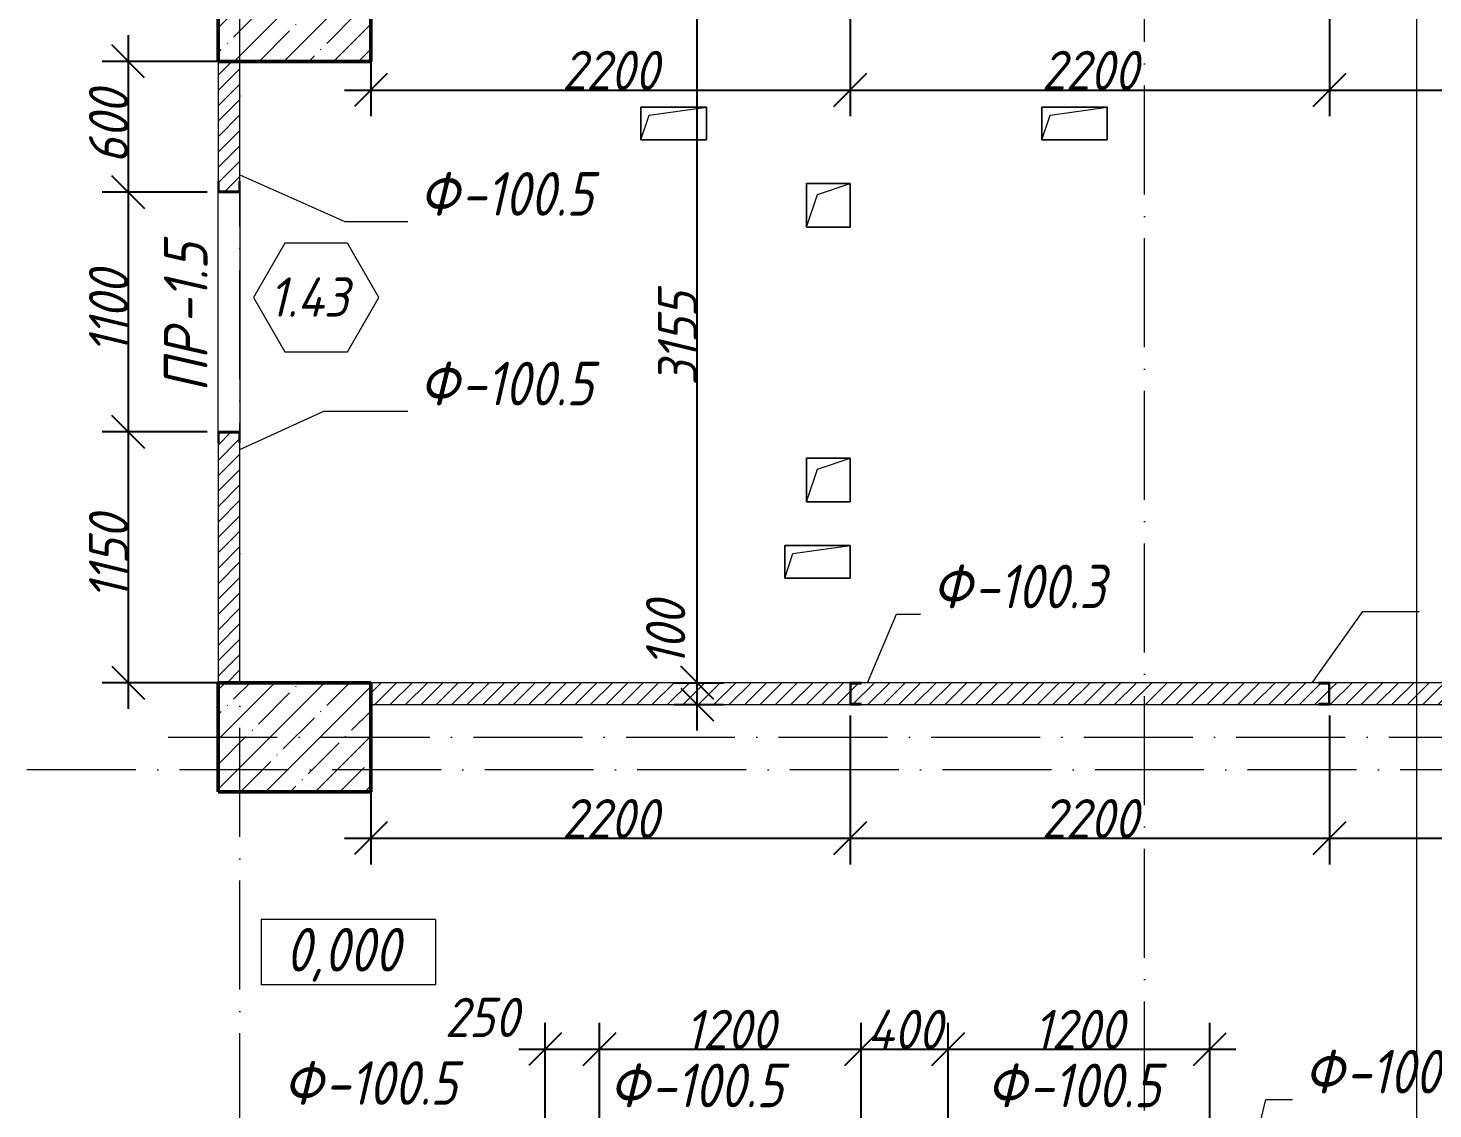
# Model space of a CAD drawing. Header units: millimetres. Extents: x -401725 to 250493, y 305116 to 802890.
# Drawn here: x -82623 to -76177, y 613143 to 618100 of the extents above; entities that cross this region are included whole.
import ezdxf

# ---------------------------------------------------------------- set-up
doc = ezdxf.new("R2010")
doc.units = ezdxf.units.MM
doc.linetypes.add('50_200_ШТРИХ_1Т_ш5_п1_п1_', pattern=[700, 500, -100, 0, -100])
for name, color, linetype, lineweight in [('A-____-____-DIMS', 7, 'Continuous', 9), ('A-DOOR-____-IDEN', 7, 'Continuous', 9), ('A-FLOR-____-OTLN', 7, 'Continuous', 9), ('A-GENM-____-IDEN', 7, 'Continuous', 9), ('A-GENM-____-MCUT', 7, 'Continuous', 25), ('A-GENM-____-OTLN', 7, 'Continuous', 9), ('A-GENM-____-OTLN-1', 7, 'Continuous', 25), ('A-WALL-FNSH-MCUT-1', 7, 'Continuous', 9), ('G-____-____-DIMS', 7, 'Continuous', 9), ('S-COLS-____-MCUT', 7, 'Continuous', 50), ('S-COLS-____-OTLN', 7, 'Continuous', 9), ('S-GRID-____-OTLN-1', 7, '50_200_ШТРИХ_1Т_ш5_п1_п1_', 9)]:
    doc.layers.add(name, color=color, linetype=linetype, lineweight=lineweight)
for name, color, linetype, lineweight, true_color in [('A-WALL-____-PATT-4', 9, 'Continuous', 9, 0x808080), ('G-____-____-SYMB-1', 9, 'Continuous', 9, 0x808080), ('I-WALL-____-OTLN-2', 7, 'Continuous', 9, 0x000000)]:
    doc.layers.add(name, color=color, linetype=linetype, lineweight=lineweight, true_color=true_color)
doc.styles.add('ISOCPEUR_I_10', font='isocpeui.ttf', dxfattribs={"width": 0.9, "height": 180})
doc.styles.add('ISOCPEUR_I_14', font='isocpeui.ttf', dxfattribs={"width": 0.9, "height": 180})
doc.styles.add('ISOCPEUR_I_2', font='isocpeui.ttf', dxfattribs={"width": 0.85, "height": 2.3})
doc.dimstyles.new('ISO-1_8_0_9К_СРЕДНИЙ_Кладочные_5', dxfattribs={"dimscale": 304.8, "dimtxt": 179.276612, "dimasz": 0.492126, "dimexe": 0.393701, "dimexo": 0, "dimgap": 0, "dimtad": 1, "dimdec": 3, "dimrnd": 0.001, "dimdsep": 46, "dimtxsty": 'ISOCPEUR_I_10', "dimblk1": 'OBLIQUE', "dimblk2": 'OBLIQUE', "dimsah": 1, "dimcen": 0.09, "dimdle": 0.393701, "dimazin": 0, "dimtfac": 1, "dimtdec": 4, "dimtix": 1, "dimtmove": 2, "dimatfit": 3, "dimfxl": 1, "dimtvp": 1, "dimtolj": 1, "dimtzin": 0, "dimarcsym": 2})
doc.dimstyles.new('ISO-1_8_0_9К_СРЕДНИЙ_Кладочные_6', dxfattribs={"dimscale": 304.8, "dimtxt": 179.276612, "dimasz": 0.492126, "dimexe": 0.393701, "dimexo": 0, "dimgap": 0, "dimtad": 1, "dimdec": 3, "dimrnd": 0.001, "dimdsep": 46, "dimtxsty": 'ISOCPEUR_I_14', "dimblk1": 'OBLIQUE', "dimblk2": 'OBLIQUE', "dimsah": 1, "dimcen": 0.09, "dimdle": 0.393701, "dimazin": 0, "dimtfac": 1, "dimtdec": 4, "dimtix": 1, "dimtmove": 0, "dimatfit": 3, "dimfxl": 1, "dimtvp": 1, "dimtolj": 1, "dimtzin": 0, "dimarcsym": 2})
pattern_1 = [(45, (-175000.736, 544716.51), (-35.35534, 35.35534), [])]

# ---------------------------------------------------------------- blocks, each defined once
blk = doc.blocks.new('BSC_Колонна _Прямоугольная - 500х700-V128-АР1_Кладочный план 1 этажа в осях 1-64_Ю-ЯЯ')
at = {"layer": 'S-COLS-____-OTLN'}
h = blk.add_hatch(dxfattribs=at)
h.set_pattern_fill('FP_132', color=256, style=0, pattern_type=2)
h.set_pattern_definition([(315, (-70131.04, 93600), (114.04925, 114.04925), []), (315, (-70131.04, 93485.95), (114.04925, 114.04925), [201.613, -40.323, 3.353, -36.97])])
h.paths.add_polyline_path([(-250, -61.1), (-250, -350), (250, -350), (250, 350), (-250, 350)], flags=0)
at = {"layer": 'S-COLS-____-MCUT'}
for p, q in [((250, 350), (-250, 350)), ((-250, 350), (-250, -350)), ((250, -350), (250, 350)), ((-250, -350), (250, -350))]:
    blk.add_line(p, q, dxfattribs=at)
blk = doc.blocks.new('BSC_Колонна _Прямоугольная - 500х700-V129-АР1_Кладочный план 1 этажа в осях 1-64_Ю-ЯЯ')
at = {"layer": 'S-COLS-____-OTLN'}
h = blk.add_hatch(dxfattribs=at)
h.set_pattern_fill('FP_133', color=256, style=0, pattern_type=2)
h.set_pattern_definition([(315, (-73481.04, 93600), (114.04925, 114.04925), []), (315, (-73481.04, 93485.95), (114.04925, 114.04925), [201.613, -40.323, 3.353, -36.97])])
h.paths.add_polyline_path([(-250, -61.1), (-250, -350), (250, -350), (250, 350), (-250, 350)], flags=0)
at = {"layer": 'S-COLS-____-MCUT'}
for p, q in [((250, 350), (-250, 350)), ((-250, 350), (-250, -350)), ((250, -350), (250, 350)), ((-250, -350), (250, -350))]:
    blk.add_line(p, q, dxfattribs=at)
blk = doc.blocks.new('154_Фахверк_СКБ_Швеллер - Тип_100_4010-27789772-АР1_Кладочный план 1 этажа в осях 1-64_Ю-ЯЯ')
at = {"layer": 'A-GENM-____-MCUT'}
for p, q in [((175, 50), (125, 50)), ((125, 50), (125, -50)), ((128, 47), (175, 47)), ((128, -47), (128, 47)), ((175, 47), (175, 50)), ((125, -50), (175, -50)), ((175, -47), (128, -47)), ((175, -50), (175, -47))]:
    blk.add_line(p, q, dxfattribs=at)
blk = doc.blocks.new('154_Фахверк_СКБ_Швеллер - Тип_100_3600-27825154-АР1_Кладочный план 1 этажа в осях 1-64_Ю-ЯЯ')
at = {"layer": 'A-GENM-____-MCUT'}
for p, q in [((175, 50), (125, 50)), ((125, 50), (125, -50)), ((128, 47), (175, 47)), ((128, -47), (128, 47)), ((175, 47), (175, 50)), ((125, -50), (175, -50)), ((175, -47), (128, -47)), ((175, -50), (175, -47))]:
    blk.add_line(p, q, dxfattribs=at)
blk = doc.blocks.new('AR_Отверстие прямоугольное _в плите_ - AR_Отверстие прямоугольное _в плите_-30459597-АР1_Кладочный план 1 этажа в осях 1-64_Ю-ЯЯ')
at = {"layer": 'A-GENM-____-OTLN'}
for p, q in [((100, 100), (-100, 100)), ((-100, 100), (-100, -100)), ((-50, 50), (100, 100)), ((100, -100), (100, 100)), ((-100, -100), (-50, 50)), ((-100, -100), (100, -100))]:
    blk.add_line(p, q, dxfattribs=at)
blk = doc.blocks.new('AR_Отверстие прямоугольное _в плите_ - AR_Отверстие прямоугольное _в плите_-30459637-АР1_Кладочный план 1 этажа в осях 1-64_Ю-ЯЯ')
at = {"layer": 'A-GENM-____-OTLN'}
for p, q in [((150, 75), (-150, 75)), ((-150, 75), (-150, -75)), ((-112.5, 37.5), (150, 75)), ((150, -75), (150, 75)), ((-150, -75), (-112.5, 37.5)), ((-150, -75), (150, -75))]:
    blk.add_line(p, q, dxfattribs=at)
blk = doc.blocks.new('Марка проема - марка проема-27336095-АР1_Кладочный план 1 этажа в осях 1-64_Ю-ЯЯ')
at = {"layer": 'A-DOOR-____-IDEN'}
for p, q in [((-1.439, 0.159), (-2.877, -2.333)), ((1.439, 0.159), (-1.439, 0.159)), ((2.877, -2.333), (1.439, 0.159)), ((-2.877, -2.333), (-1.439, -4.825)), ((1.439, -4.825), (2.877, -2.333)), ((-1.439, -4.825), (1.439, -4.825))]:
    blk.add_line(p, q, dxfattribs=at)
blk = doc.blocks.new('_Oblique')
at = {"color": 0, "linetype": 'ByBlock', "lineweight": -2}
blk.add_line((-0.5, -0.5), (0.5, 0.5), dxfattribs=at)
blk = doc.blocks.new('*D12959')
at = {"layer": 'A-____-____-DIMS', "color": 0, "lineweight": -2, "transparency": 16777216}
for p, q in [((-79552.2, 614877.6), (-79552.2, 615217.6)), ((-79658.2, 615097.6), (-79432.2, 615097.6)), ((-79658.2, 614997.6), (-79432.2, 614997.6))]:
    blk.add_line(p, q, dxfattribs=at)
at = {"layer": 'Defpoints', "color": 0, "transparency": 16777216}
for p in [(-79658.2, 615097.6), (-79552.2, 615097.6), (-79658.2, 614997.6)]:
    blk.add_point(p, dxfattribs=at)
at = {"layer": 'A-____-____-DIMS', "color": 0, "lineweight": -2, "transparency": 16777216, "xscale": 150, "yscale": 150, "zscale": 150}
for p, rotation in [((-79552.2, 615097.6), 90), ((-79552.2, 614997.6), 270)]:
    blk.add_blockref('_Oblique', p, dxfattribs=dict(at, rotation=rotation))
at = {"layer": 'A-____-____-DIMS', "color": 0, "transparency": 16777216, "insert": (-79787.3, 615169.5), "char_height": 180, "width": 368.207, "attachment_point": 1, "rotation": 90, "line_spacing_factor": 1.149209, "style": 'ISOCPEUR_I_10'}
blk.add_mtext('\\A1;100', dxfattribs=at)
blk = doc.blocks.new('*D12960')
at = {"layer": 'A-____-____-DIMS', "color": 0, "lineweight": -2, "transparency": 16777216}
for p, q in [((-79552.2, 614977.6), (-79552.2, 618372.6)), ((-79658.2, 618252.6), (-79432.2, 618252.6)), ((-79658.2, 615097.6), (-79432.2, 615097.6))]:
    blk.add_line(p, q, dxfattribs=at)
at = {"layer": 'Defpoints', "color": 0, "transparency": 16777216}
for p in [(-79658.2, 618252.6), (-79552.2, 618252.6), (-79658.2, 615097.6)]:
    blk.add_point(p, dxfattribs=at)
at = {"layer": 'A-____-____-DIMS', "color": 0, "lineweight": -2, "transparency": 16777216, "xscale": 150, "yscale": 150, "zscale": 150}
for p, rotation in [((-79552.2, 618252.6), 90), ((-79552.2, 615097.6), 270)]:
    blk.add_blockref('_Oblique', p, dxfattribs=dict(at, rotation=rotation))
at = {"layer": 'A-____-____-DIMS', "color": 0, "transparency": 16777216, "insert": (-79642.2, 616675.1), "char_height": 180, "width": 504.733, "attachment_point": 5, "rotation": 90, "style": 'ISOCPEUR_I_14'}
blk.add_mtext('\\A1;3155', dxfattribs=at)
blk = doc.blocks.new('*D12989')
at = {"layer": 'A-____-____-DIMS', "color": 0, "lineweight": -2, "transparency": 16777216}
for p, q in [((-78850.7, 614947.6), (-78850.7, 614263.7)), ((-81050.7, 614597.6), (-81050.7, 614263.7)), ((-81170.7, 614383.7), (-78730.7, 614383.7))]:
    blk.add_line(p, q, dxfattribs=at)
at = {"layer": 'Defpoints', "color": 0, "transparency": 16777216}
for p in [(-78850.7, 614947.6), (-81050.7, 614597.6), (-78850.7, 614383.7)]:
    blk.add_point(p, dxfattribs=at)
at = {"layer": 'A-____-____-DIMS', "color": 0, "lineweight": -2, "transparency": 16777216, "xscale": 150, "yscale": 150, "zscale": 150, "rotation": 180}
blk.add_blockref('_Oblique', (-81050.7, 614383.7), dxfattribs=at)
at = {"layer": 'A-____-____-DIMS', "color": 0, "lineweight": -2, "transparency": 16777216, "xscale": 150, "yscale": 150, "zscale": 150}
blk.add_blockref('_Oblique', (-78850.7, 614383.7), dxfattribs=at)
at = {"layer": 'A-____-____-DIMS', "color": 0, "transparency": 16777216, "insert": (-79950.7, 614473.7), "char_height": 180, "width": 546.104, "attachment_point": 5, "style": 'ISOCPEUR_I_14'}
blk.add_mtext('\\A1;2200', dxfattribs=at)
blk = doc.blocks.new('*D12990')
at = {"layer": 'A-____-____-DIMS', "color": 0, "lineweight": -2, "transparency": 16777216}
for p, q in [((-78850.7, 614947.6), (-78850.7, 614263.7)), ((-76650.7, 614947.6), (-76650.7, 614263.7)), ((-78970.7, 614383.7), (-76530.7, 614383.7))]:
    blk.add_line(p, q, dxfattribs=at)
at = {"layer": 'Defpoints', "color": 0, "transparency": 16777216}
for p in [(-78850.7, 614947.6), (-76650.7, 614947.6), (-76650.7, 614383.7)]:
    blk.add_point(p, dxfattribs=at)
at = {"layer": 'A-____-____-DIMS', "color": 0, "lineweight": -2, "transparency": 16777216, "xscale": 150, "yscale": 150, "zscale": 150, "rotation": 180}
blk.add_blockref('_Oblique', (-78850.7, 614383.7), dxfattribs=at)
at = {"layer": 'A-____-____-DIMS', "color": 0, "lineweight": -2, "transparency": 16777216, "xscale": 150, "yscale": 150, "zscale": 150}
blk.add_blockref('_Oblique', (-76650.7, 614383.7), dxfattribs=at)
at = {"layer": 'A-____-____-DIMS', "color": 0, "transparency": 16777216, "insert": (-77750.7, 614473.7), "char_height": 180, "width": 546.104, "attachment_point": 5, "style": 'ISOCPEUR_I_14'}
blk.add_mtext('\\A1;2200', dxfattribs=at)
blk = doc.blocks.new('*D12991')
at = {"layer": 'A-____-____-DIMS', "color": 0, "lineweight": -2, "transparency": 16777216}
for p, q in [((-76650.7, 614947.6), (-76650.7, 614263.7)), ((-74450.7, 614597.6), (-74450.7, 614263.7)), ((-76770.7, 614383.7), (-74330.7, 614383.7))]:
    blk.add_line(p, q, dxfattribs=at)
at = {"layer": 'Defpoints', "color": 0, "transparency": 16777216}
for p in [(-76650.7, 614947.6), (-74450.7, 614597.6), (-74450.7, 614383.7)]:
    blk.add_point(p, dxfattribs=at)
at = {"layer": 'A-____-____-DIMS', "color": 0, "lineweight": -2, "transparency": 16777216, "xscale": 150, "yscale": 150, "zscale": 150, "rotation": 180}
blk.add_blockref('_Oblique', (-76650.7, 614383.7), dxfattribs=at)
at = {"layer": 'A-____-____-DIMS', "color": 0, "lineweight": -2, "transparency": 16777216, "xscale": 150, "yscale": 150, "zscale": 150}
blk.add_blockref('_Oblique', (-74450.7, 614383.7), dxfattribs=at)
at = {"layer": 'A-____-____-DIMS', "color": 0, "transparency": 16777216, "insert": (-75550.7, 614473.7), "char_height": 180, "width": 546.104, "attachment_point": 5, "style": 'ISOCPEUR_I_14'}
blk.add_mtext('\\A1;2200', dxfattribs=at)
blk = doc.blocks.new('*D12992')
at = {"layer": 'A-____-____-DIMS', "color": 0, "lineweight": -2, "transparency": 16777216}
for p, q in [((-82163.2, 618067.6), (-82163.2, 617227.6)), ((-81750.7, 617947.6), (-82283.2, 617947.6)), ((-81800.7, 617347.6), (-82283.2, 617347.6))]:
    blk.add_line(p, q, dxfattribs=at)
at = {"layer": 'Defpoints', "color": 0, "transparency": 16777216}
for p in [(-81750.7, 617947.6), (-82163.2, 617347.6), (-81800.7, 617347.6)]:
    blk.add_point(p, dxfattribs=at)
at = {"layer": 'A-____-____-DIMS', "color": 0, "lineweight": -2, "transparency": 16777216, "xscale": 150, "yscale": 150, "zscale": 150}
for p, rotation in [((-82163.2, 617947.6), 90), ((-82163.2, 617347.6), 270)]:
    blk.add_blockref('_Oblique', p, dxfattribs=dict(at, rotation=rotation))
at = {"layer": 'A-____-____-DIMS', "color": 0, "transparency": 16777216, "insert": (-82253.2, 617647.6), "char_height": 180, "width": 409.578, "attachment_point": 5, "rotation": 90, "style": 'ISOCPEUR_I_14'}
blk.add_mtext('\\A1;600', dxfattribs=at)
blk = doc.blocks.new('*D12993')
at = {"layer": 'A-____-____-DIMS', "color": 0, "lineweight": -2, "transparency": 16777216}
for p, q in [((-82163.2, 617467.6), (-82163.2, 616127.6)), ((-81800.7, 617347.6), (-82283.2, 617347.6)), ((-81800.7, 616247.6), (-82283.2, 616247.6))]:
    blk.add_line(p, q, dxfattribs=at)
at = {"layer": 'Defpoints', "color": 0, "transparency": 16777216}
for p in [(-81800.7, 617347.6), (-82163.2, 616247.6), (-81800.7, 616247.6)]:
    blk.add_point(p, dxfattribs=at)
at = {"layer": 'A-____-____-DIMS', "color": 0, "lineweight": -2, "transparency": 16777216, "xscale": 150, "yscale": 150, "zscale": 150}
for p, rotation in [((-82163.2, 617347.6), 90), ((-82163.2, 616247.6), 270)]:
    blk.add_blockref('_Oblique', p, dxfattribs=dict(at, rotation=rotation))
at = {"layer": 'A-____-____-DIMS', "color": 0, "transparency": 16777216, "insert": (-82253.2, 616797.6), "char_height": 180, "width": 463.361, "attachment_point": 5, "rotation": 90, "style": 'ISOCPEUR_I_14'}
blk.add_mtext('\\A1;1100', dxfattribs=at)
blk = doc.blocks.new('*D12994')
at = {"layer": 'A-____-____-DIMS', "color": 0, "lineweight": -2, "transparency": 16777216}
for p, q in [((-82163.2, 616367.6), (-82163.2, 614977.6)), ((-81800.7, 616247.6), (-82283.2, 616247.6)), ((-81750.7, 615097.6), (-82283.2, 615097.6))]:
    blk.add_line(p, q, dxfattribs=at)
at = {"layer": 'Defpoints', "color": 0, "transparency": 16777216}
for p in [(-81800.7, 616247.6), (-82163.2, 615097.6), (-81750.7, 615097.6)]:
    blk.add_point(p, dxfattribs=at)
at = {"layer": 'A-____-____-DIMS', "color": 0, "lineweight": -2, "transparency": 16777216, "xscale": 150, "yscale": 150, "zscale": 150}
for p, rotation in [((-82163.2, 616247.6), 90), ((-82163.2, 615097.6), 270)]:
    blk.add_blockref('_Oblique', p, dxfattribs=dict(at, rotation=rotation))
at = {"layer": 'A-____-____-DIMS', "color": 0, "transparency": 16777216, "insert": (-82253.2, 615672.6), "char_height": 180, "width": 463.361, "attachment_point": 5, "rotation": 90, "style": 'ISOCPEUR_I_14'}
blk.add_mtext('\\A1;1150', dxfattribs=at)
blk = doc.blocks.new('*D13027')
at = {"layer": 'A-____-____-DIMS', "color": 0, "lineweight": -2, "transparency": 16777216}
for p, q in [((-78850.7, 618307.3), (-78850.7, 617696.1)), ((-81050.7, 617947.6), (-81050.7, 617696.1)), ((-81170.7, 617816.1), (-78730.7, 617816.1))]:
    blk.add_line(p, q, dxfattribs=at)
at = {"layer": 'Defpoints', "color": 0, "transparency": 16777216}
for p in [(-78850.7, 618307.3), (-81050.7, 617947.6), (-78850.7, 617816.1)]:
    blk.add_point(p, dxfattribs=at)
at = {"layer": 'A-____-____-DIMS', "color": 0, "lineweight": -2, "transparency": 16777216, "xscale": 150, "yscale": 150, "zscale": 150, "rotation": 180}
blk.add_blockref('_Oblique', (-81050.7, 617816.1), dxfattribs=at)
at = {"layer": 'A-____-____-DIMS', "color": 0, "lineweight": -2, "transparency": 16777216, "xscale": 150, "yscale": 150, "zscale": 150}
blk.add_blockref('_Oblique', (-78850.7, 617816.1), dxfattribs=at)
at = {"layer": 'A-____-____-DIMS', "color": 0, "transparency": 16777216, "insert": (-79950.7, 617906.1), "char_height": 180, "width": 546.104, "attachment_point": 5, "style": 'ISOCPEUR_I_14'}
blk.add_mtext('\\A1;2200', dxfattribs=at)
blk = doc.blocks.new('*D13028')
at = {"layer": 'A-____-____-DIMS', "color": 0, "lineweight": -2, "transparency": 16777216}
for p, q in [((-78850.7, 618307.3), (-78850.7, 617696.1)), ((-76650.7, 618307.3), (-76650.7, 617696.1)), ((-78970.7, 617816.1), (-76530.7, 617816.1))]:
    blk.add_line(p, q, dxfattribs=at)
at = {"layer": 'Defpoints', "color": 0, "transparency": 16777216}
for p in [(-78850.7, 618307.3), (-76650.7, 618307.3), (-76650.7, 617816.1)]:
    blk.add_point(p, dxfattribs=at)
at = {"layer": 'A-____-____-DIMS', "color": 0, "lineweight": -2, "transparency": 16777216, "xscale": 150, "yscale": 150, "zscale": 150, "rotation": 180}
blk.add_blockref('_Oblique', (-78850.7, 617816.1), dxfattribs=at)
at = {"layer": 'A-____-____-DIMS', "color": 0, "lineweight": -2, "transparency": 16777216, "xscale": 150, "yscale": 150, "zscale": 150}
blk.add_blockref('_Oblique', (-76650.7, 617816.1), dxfattribs=at)
at = {"layer": 'A-____-____-DIMS', "color": 0, "transparency": 16777216, "insert": (-77750.7, 617906.1), "char_height": 180, "width": 546.104, "attachment_point": 5, "style": 'ISOCPEUR_I_14'}
blk.add_mtext('\\A1;2200', dxfattribs=at)
blk = doc.blocks.new('*D13029')
at = {"layer": 'A-____-____-DIMS', "color": 0, "lineweight": -2, "transparency": 16777216}
for p, q in [((-76650.7, 618307.3), (-76650.7, 617696.1)), ((-74450.7, 618252.6), (-74450.7, 617696.1)), ((-76770.7, 617816.1), (-74330.7, 617816.1))]:
    blk.add_line(p, q, dxfattribs=at)
at = {"layer": 'Defpoints', "color": 0, "transparency": 16777216}
for p in [(-76650.7, 618307.3), (-74450.7, 618252.6), (-74450.7, 617816.1)]:
    blk.add_point(p, dxfattribs=at)
at = {"layer": 'A-____-____-DIMS', "color": 0, "lineweight": -2, "transparency": 16777216, "xscale": 150, "yscale": 150, "zscale": 150, "rotation": 180}
blk.add_blockref('_Oblique', (-76650.7, 617816.1), dxfattribs=at)
at = {"layer": 'A-____-____-DIMS', "color": 0, "lineweight": -2, "transparency": 16777216, "xscale": 150, "yscale": 150, "zscale": 150}
blk.add_blockref('_Oblique', (-74450.7, 617816.1), dxfattribs=at)
at = {"layer": 'A-____-____-DIMS', "color": 0, "transparency": 16777216, "insert": (-75550.7, 617906.1), "char_height": 180, "width": 546.104, "attachment_point": 5, "style": 'ISOCPEUR_I_14'}
blk.add_mtext('\\A1;2200', dxfattribs=at)
blk = doc.blocks.new('*D12895')
at = {"layer": 'A-____-____-DIMS', "color": 0, "lineweight": -2, "transparency": 16777216}
for p, q in [((-80250.7, 612447.6), (-80250.7, 613537.1)), ((-80000.7, 612450.6), (-80000.7, 613537.1)), ((-80370.7, 613417.1), (-79880.7, 613417.1))]:
    blk.add_line(p, q, dxfattribs=at)
at = {"layer": 'Defpoints', "color": 0, "transparency": 16777216}
for p in [(-80000.7, 613417.1), (-80250.7, 612447.6), (-80000.7, 612450.6)]:
    blk.add_point(p, dxfattribs=at)
at = {"layer": 'A-____-____-DIMS', "color": 0, "lineweight": -2, "transparency": 16777216, "xscale": 150, "yscale": 150, "zscale": 150, "rotation": 180}
blk.add_blockref('_Oblique', (-80250.7, 613417.1), dxfattribs=at)
at = {"layer": 'A-____-____-DIMS', "color": 0, "lineweight": -2, "transparency": 16777216, "xscale": 150, "yscale": 150, "zscale": 150}
blk.add_blockref('_Oblique', (-80000.7, 613417.1), dxfattribs=at)
at = {"layer": 'A-____-____-DIMS', "color": 0, "transparency": 16777216, "insert": (-80710.9, 613652.3), "char_height": 180, "width": 409.578, "attachment_point": 1, "line_spacing_factor": 1.149209, "style": 'ISOCPEUR_I_10'}
blk.add_mtext('\\A1;250', dxfattribs=at)
blk = doc.blocks.new('*D12896')
at = {"layer": 'A-____-____-DIMS', "color": 0, "lineweight": -2, "transparency": 16777216}
for p, q in [((-80000.7, 612450.6), (-80000.7, 613537.1)), ((-78800.7, 612392.8), (-78800.7, 613537.1)), ((-80120.7, 613417.1), (-78680.7, 613417.1))]:
    blk.add_line(p, q, dxfattribs=at)
at = {"layer": 'Defpoints', "color": 0, "transparency": 16777216}
for p in [(-78800.7, 613417.1), (-80000.7, 612450.6), (-78800.7, 612392.8)]:
    blk.add_point(p, dxfattribs=at)
at = {"layer": 'A-____-____-DIMS', "color": 0, "lineweight": -2, "transparency": 16777216, "xscale": 150, "yscale": 150, "zscale": 150, "rotation": 180}
blk.add_blockref('_Oblique', (-80000.7, 613417.1), dxfattribs=at)
at = {"layer": 'A-____-____-DIMS', "color": 0, "lineweight": -2, "transparency": 16777216, "xscale": 150, "yscale": 150, "zscale": 150}
blk.add_blockref('_Oblique', (-78800.7, 613417.1), dxfattribs=at)
at = {"layer": 'A-____-____-DIMS', "color": 0, "transparency": 16777216, "insert": (-79400.7, 613507.1), "char_height": 180, "width": 504.733, "attachment_point": 5, "style": 'ISOCPEUR_I_14'}
blk.add_mtext('\\A1;1200', dxfattribs=at)
blk = doc.blocks.new('*D12897')
at = {"layer": 'A-____-____-DIMS', "color": 0, "lineweight": -2, "transparency": 16777216}
for p, q in [((-78800.7, 612392.8), (-78800.7, 613537.1)), ((-78400.7, 612392.8), (-78400.7, 613537.1)), ((-78920.7, 613417.1), (-78280.7, 613417.1))]:
    blk.add_line(p, q, dxfattribs=at)
at = {"layer": 'Defpoints', "color": 0, "transparency": 16777216}
for p in [(-78400.7, 613417.1), (-78800.7, 612392.8), (-78400.7, 612392.8)]:
    blk.add_point(p, dxfattribs=at)
at = {"layer": 'A-____-____-DIMS', "color": 0, "lineweight": -2, "transparency": 16777216, "xscale": 150, "yscale": 150, "zscale": 150, "rotation": 180}
blk.add_blockref('_Oblique', (-78800.7, 613417.1), dxfattribs=at)
at = {"layer": 'A-____-____-DIMS', "color": 0, "lineweight": -2, "transparency": 16777216, "xscale": 150, "yscale": 150, "zscale": 150}
blk.add_blockref('_Oblique', (-78400.7, 613417.1), dxfattribs=at)
at = {"layer": 'A-____-____-DIMS', "color": 0, "transparency": 16777216, "insert": (-78600.7, 613507.1), "char_height": 180, "width": 426.127, "attachment_point": 5, "style": 'ISOCPEUR_I_14'}
blk.add_mtext('\\A1;400', dxfattribs=at)
blk = doc.blocks.new('*D12898')
at = {"layer": 'A-____-____-DIMS', "color": 0, "lineweight": -2, "transparency": 16777216}
for p, q in [((-78400.7, 612392.8), (-78400.7, 613537.1)), ((-77200.7, 612392.8), (-77200.7, 613537.1)), ((-78520.7, 613417.1), (-77080.7, 613417.1))]:
    blk.add_line(p, q, dxfattribs=at)
at = {"layer": 'Defpoints', "color": 0, "transparency": 16777216}
for p in [(-77200.7, 613417.1), (-78400.7, 612392.8), (-77200.7, 612392.8)]:
    blk.add_point(p, dxfattribs=at)
at = {"layer": 'A-____-____-DIMS', "color": 0, "lineweight": -2, "transparency": 16777216, "xscale": 150, "yscale": 150, "zscale": 150, "rotation": 180}
blk.add_blockref('_Oblique', (-78400.7, 613417.1), dxfattribs=at)
at = {"layer": 'A-____-____-DIMS', "color": 0, "lineweight": -2, "transparency": 16777216, "xscale": 150, "yscale": 150, "zscale": 150}
blk.add_blockref('_Oblique', (-77200.7, 613417.1), dxfattribs=at)
at = {"layer": 'A-____-____-DIMS', "color": 0, "transparency": 16777216, "insert": (-77800.7, 613507.1), "char_height": 180, "width": 504.733, "attachment_point": 5, "style": 'ISOCPEUR_I_14'}
blk.add_mtext('\\A1;1200', dxfattribs=at)
blk = doc.blocks.new('Высотные отметки - 9_5х3_5_h_-17668430-АР1_Кладочный план 1 этажа в осях 1-64_Ю-ЯЯ')
at = {"layer": 'G-____-____-DIMS'}
for p, q in [((-4, 3), (-4, 0)), ((4, 3), (-4, 3)), ((4, 3), (4, 0)), ((4, 0), (-4, 0))]:
    blk.add_line(p, q, dxfattribs=at)

msp = doc.modelspace()

# ---------------------------------------------------------------- hatches: boundary and pattern name
at = {"layer": 'A-WALL-____-PATT-4'}
h = msp.add_hatch(dxfattribs=at)
h.set_pattern_fill('FP_5', color=256, style=0, pattern_type=2)
h.set_pattern_definition(pattern_1)
h.paths.add_polyline_path([(-81750.7357, 615097.5526), (-81650.7357, 615097.5526), (-81650.7357, 616197.5526), (-81653.7357, 616197.5526), (-81653.7357, 616244.5526), (-81747.7357, 616244.5526), (-81747.7357, 616197.5526), (-81750.7357, 616197.5526)], flags=0)
h.paths.add_polyline_path([(-81653.7357, 617350.5526), (-81653.7357, 617397.5526), (-81650.7357, 617397.5526), (-81650.7357, 617947.5526), (-81750.7357, 617947.5526), (-81750.7357, 617397.5526), (-81747.7357, 617397.5526), (-81747.7357, 617350.5526)], flags=0)
h = msp.add_hatch(dxfattribs=at)
h.set_pattern_fill('FP_5', color=256, style=0, pattern_type=2)
h.set_pattern_definition(pattern_1)
h.paths.add_polyline_path([(-74450.7357, 614997.5526), (-74450.7357, 615097.5526), (-76650.7357, 615097.5526), (-76650.7357, 614997.5526), (-76037.2788, 614997.5526)], flags=0)
h.paths.add_polyline_path([(-76700.7357, 614997.5526), (-76700.7357, 615000.5526), (-76653.7357, 615000.5526), (-76653.7357, 615094.5526), (-76700.7357, 615094.5526), (-76700.7357, 615097.5526), (-78800.7357, 615097.5526), (-78800.7357, 615094.5526), (-78847.7357, 615094.5526), (-78847.7357, 615000.5526), (-78800.7357, 615000.5526), (-78800.7357, 614997.5526), (-77804.743, 614997.5526)], flags=0)
h.paths.add_polyline_path([(-78850.7357, 614997.5526), (-78850.7357, 615097.5526), (-81050.7357, 615097.5526), (-81050.7357, 614997.5526), (-79572.2073, 614997.5526)], flags=0)

# ---------------------------------------------------------------- linework, layer by layer
at = {"layer": 'A-FLOR-____-OTLN'}
for p, q in [((-79810.4615, 617737.5526), (-79510.4615, 617737.5526)), ((-79810.4615, 617587.5526), (-79810.4615, 617737.5526)), ((-79510.4615, 617737.5526), (-79510.4615, 617587.5526)), ((-77970.7357, 617737.5526), (-77670.7357, 617737.5526)), ((-77970.7357, 617587.5526), (-77970.7357, 617737.5526)), ((-77670.7357, 617737.5526), (-77670.7357, 617587.5526)), ((-79510.4615, 617587.5526), (-79810.4615, 617587.5526)), ((-77670.7357, 617587.5526), (-77970.7357, 617587.5526)), ((-79050.7357, 617387.3898), (-78850.7357, 617387.3898)), ((-79050.7357, 617187.3898), (-79050.7357, 617387.3898)), ((-78850.7357, 617387.3898), (-78850.7357, 617187.3898)), ((-78850.7357, 617187.3898), (-79050.7357, 617187.3898)), ((-79050.7357, 616127.3898), (-78850.7357, 616127.3898)), ((-79050.7357, 615927.3898), (-79050.7357, 616127.3898)), ((-78850.7357, 616127.3898), (-78850.7357, 615927.3898)), ((-78850.7357, 615927.3898), (-79050.7357, 615927.3898)), ((-79150.7357, 615727.3898), (-78850.7357, 615727.3898)), ((-79150.7357, 615577.3898), (-79150.7357, 615727.3898)), ((-78850.7357, 615727.3898), (-78850.7357, 615577.3898)), ((-78850.7357, 615577.3898), (-79150.7357, 615577.3898))]:
    msp.add_line(p, q, dxfattribs=at)
at = {"layer": 'A-GENM-____-IDEN'}
for p, q in [((-81650.7357, 617427.5526), (-81168.542, 617212.5526)), ((-81168.542, 617212.5526), (-80880.7357, 617212.5526)), ((-81650.7357, 616167.5526), (-81265.7357, 616342.5526)), ((-81265.7357, 616342.5526), (-80880.7357, 616342.5526)), ((-78770.7357, 615097.5526), (-78638.7116, 615411.7344)), ((-78638.7116, 615411.7344), (-78527.1658, 615411.7344)), ((-76730.7357, 615097.5526), (-76499.0306, 615423.4421)), ((-76499.0306, 615423.4421), (-76239.5043, 615423.4421)), ((-77120.7357, 612447.5526), (-76943.4045, 613186.3459)), ((-76943.4045, 613186.3459), (-76820.7357, 613186.3459))]:
    msp.add_line(p, q, dxfattribs=at)
at = {"layer": 'A-WALL-FNSH-MCUT-1'}
for p, q in [((-81750.7357, 617947.5526), (-81750.7357, 617397.5526)), ((-81650.7357, 617397.5526), (-81650.7357, 617947.5526)), ((-81750.7357, 616197.5526), (-81750.7357, 615097.5526)), ((-81650.7357, 615097.5526), (-81650.7357, 616197.5526)), ((-78850.7357, 615097.5526), (-81050.7357, 615097.5526)), ((-76700.7357, 615097.5526), (-78800.7357, 615097.5526)), ((-74450.7357, 615097.5526), (-76650.7357, 615097.5526)), ((-81050.7357, 614997.5526), (-78850.7357, 614997.5526)), ((-78800.7357, 614997.5526), (-76700.7357, 614997.5526)), ((-76650.7357, 614997.5526), (-74450.7357, 614997.5526))]:
    msp.add_line(p, q, dxfattribs=at)
at = {"layer": 'G-____-____-SYMB-1'}
msp.add_line((-76252.5357, 632307.6488), (-76252.5357, 590122.8368), dxfattribs=at)
at = {"layer": 'I-WALL-____-OTLN-2'}
for p, q in [((-81750.7357, 616247.5526), (-81750.7357, 617347.5526)), ((-81650.7357, 617347.5526), (-81650.7357, 616247.5526))]:
    msp.add_line(p, q, dxfattribs=at)
at = {"layer": 'S-GRID-____-OTLN-1'}
for p, q in [((-81650.7357, 584985.5274), (-81650.7357, 635609.362)), ((-77500.7357, 594233.193), (-77500.7357, 635609.362)), ((-81979.4714, 614847.5526), (-71053.7333, 614847.5526)), ((-70926.3291, 614697.5526), (-125758.718, 614697.5526))]:
    msp.add_line(p, q, dxfattribs=at)

# ---------------------------------------------------------------- block references
at = {"layer": 'A-DOOR-____-IDEN', "xscale": 99.99999999999993, "yscale": 99.99999999999993, "zscale": 99.99999999999993}
msp.add_blockref('Марка проема - марка проема-27336095-АР1_Кладочный план 1 этажа в осях 1-64_Ю-ЯЯ', (-81300.7357, 617097.5526), dxfattribs=at)
at = {"layer": 'A-GENM-____-OTLN'}
for name, p in [('AR_Отверстие прямоугольное _в плите_ - AR_Отверстие прямоугольное _в плите_-30459637-АР1_Кладочный план 1 этажа в осях 1-64_Ю-ЯЯ', (-79660.4615, 617662.5526)), ('AR_Отверстие прямоугольное _в плите_ - AR_Отверстие прямоугольное _в плите_-30459637-АР1_Кладочный план 1 этажа в осях 1-64_Ю-ЯЯ', (-77820.7357, 617662.5526)), ('AR_Отверстие прямоугольное _в плите_ - AR_Отверстие прямоугольное _в плите_-30459597-АР1_Кладочный план 1 этажа в осях 1-64_Ю-ЯЯ', (-78950.7357, 617287.3898)), ('AR_Отверстие прямоугольное _в плите_ - AR_Отверстие прямоугольное _в плите_-30459597-АР1_Кладочный план 1 этажа в осях 1-64_Ю-ЯЯ', (-78950.7357, 616027.3898)), ('AR_Отверстие прямоугольное _в плите_ - AR_Отверстие прямоугольное _в плите_-30459637-АР1_Кладочный план 1 этажа в осях 1-64_Ю-ЯЯ', (-79000.7357, 615652.3898))]:
    msp.add_blockref(name, p, dxfattribs=at)
at = {"layer": 'A-GENM-____-OTLN-1'}
for name, p, rotation in [('154_Фахверк_СКБ_Швеллер - Тип_100_4010-27789772-АР1_Кладочный план 1 этажа в осях 1-64_Ю-ЯЯ', (-81700.7357, 617222.5526), 89.99999999999993), ('154_Фахверк_СКБ_Швеллер - Тип_100_4010-27789772-АР1_Кладочный план 1 этажа в осях 1-64_Ю-ЯЯ', (-81700.7357, 616372.5526), 269.9999999999999), ('154_Фахверк_СКБ_Швеллер - Тип_100_3600-27825154-АР1_Кладочный план 1 этажа в осях 1-64_Ю-ЯЯ', (-76525.7357, 615047.5526), 180)]:
    msp.add_blockref(name, p, dxfattribs=dict(at, rotation=rotation))
msp.add_blockref('154_Фахверк_СКБ_Швеллер - Тип_100_3600-27825154-АР1_Кладочный план 1 этажа в осях 1-64_Ю-ЯЯ', (-78975.7357, 615047.5526), dxfattribs=at)
at = {"layer": 'G-____-____-DIMS', "xscale": 99.99999999999993, "yscale": 99.99999999999993, "zscale": 99.99999999999993}
msp.add_blockref('Высотные отметки - 9_5х3_5_h_-17668430-АР1_Кладочный план 1 этажа в осях 1-64_Ю-ЯЯ', (-81152.9977, 613711.3421), dxfattribs=at)
at = {"layer": 'S-COLS-____-OTLN', "rotation": 89.9999999999999}
for name, p in [('BSC_Колонна _Прямоугольная - 500х700-V129-АР1_Кладочный план 1 этажа в осях 1-64_Ю-ЯЯ', (-81400.7357, 618197.5526)), ('BSC_Колонна _Прямоугольная - 500х700-V128-АР1_Кладочный план 1 этажа в осях 1-64_Ю-ЯЯ', (-81400.7357, 614847.5526))]:
    msp.add_blockref(name, p, dxfattribs=at)

# ---------------------------------------------------------------- texts
at = {"layer": 'A-DOOR-____-IDEN', "char_height": 200, "attachment_point": 1, "rotation": 90, "style": 'ISOCPEUR_I_2'}
for s, insert, width in [('-1.5', (-81999.2552, 616740.5947), 505.063125), ('ПР', (-81999.2552, 616431.0322), 375.18975)]:
    msp.add_mtext(s, dxfattribs=dict(at, insert=insert, width=width))
at = {"layer": 'A-DOOR-____-IDEN', "insert": (-81516.9248, 616956.3721), "char_height": 180, "width": 476.202375, "attachment_point": 1, "style": 'ISOCPEUR_I_14'}
msp.add_mtext('1.43', dxfattribs=at)
at = {"layer": 'A-GENM-____-IDEN', "char_height": 200, "attachment_point": 1, "style": 'ISOCPEUR_I_2'}
for s, insert, width in [('\\fISOCPEUR|b0|i1|c204|p34|;\\W.9;Ф', (-80827.2924, 617439.6687), 230.886), ('-100.5', (-80636.7924, 617439.6687), 822.531375), ('\\fISOCPEUR|b0|i1|c204|p34|;\\W.9;Ф', (-80827.2924, 616569.6687), 230.886), ('-100.5', (-80636.7924, 616569.6687), 822.531375), ('\\fISOCPEUR|b0|i1|c204|p34|;\\W.9;Ф', (-78473.7225, 615638.8505), 230.886), ('-100.3', (-78283.2225, 615638.8505), 822.531375), ('\\fISOCPEUR|b0|i1|c204|p34|;\\W.9;Ф', (-76767.2924, 613413.462), 230.886), ('-100.5', (-76576.7924, 613413.462), 822.531375), ('\\fISOCPEUR|b0|i1|c204|p34|;\\W.9;Ф', (-81451.6492, 613361.3919), 230.886), ('-100.5', (-81261.1492, 613361.3919), 822.531375), ('\\fISOCPEUR|b0|i1|c204|p34|;\\W.9;Ф', (-79955.6881, 613350.1749), 230.886), ('-100.5', (-79765.1881, 613350.1749), 822.531375), ('\\fISOCPEUR|b0|i1|c204|p34|;\\W.9;Ф', (-78223.773, 613350.1749), 230.886), ('-100.5', (-78033.273, 613350.1749), 822.531375)]:
    msp.add_mtext(s, dxfattribs=dict(at, insert=insert, width=width))
at = {"layer": 'G-____-____-DIMS', "insert": (-81439.8308, 613972.6333), "char_height": 200, "width": 688.399425, "attachment_point": 1, "line_spacing_factor": 1.149209, "style": 'ISOCPEUR_I_2'}
msp.add_mtext('0,000', dxfattribs=at)

# ---------------------------------------------------------------- dimensions: what is measured, and where the dimension line sits
at = {"layer": 'A-____-____-DIMS'}
for base, p1, p2, override, picture, middle in [((-79552.183, 618252.5526), (-79658.249, 615097.5526), (-79658.249, 618252.5526), {"dimpost": '<>', "dimfxl": 3155}, '*D12960', (-79642.183, 616675.0526)), ((-82163.1597, 617347.5526), (-81750.7357, 617947.5526), (-81800.7357, 617347.5526), {"dimpost": '<>', "dimfxl": 602.079729}, '*D12992', (-82253.1597, 617647.5526)), ((-82163.1597, 616247.5526), (-81800.7357, 617347.5526), (-81800.7357, 616247.5526), {"dimpost": '<>', "dimfxl": 1100}, '*D12993', (-82253.1597, 616797.5526)), ((-82163.1597, 615097.5526), (-81800.7357, 616247.5526), (-81750.7357, 615097.5526), {"dimpost": '<>', "dimfxl": 1151.086443}, '*D12994', (-82253.1597, 615672.5526))]:
    dim = msp.add_linear_dim(base=base, p1=p1, p2=p2, angle=90, dimstyle='ISO-1_8_0_9К_СРЕДНИЙ_Кладочные_6', override=override, dxfattribs=at)
    dim.commit()
    dim.dimension.update_dxf_attribs({"geometry": picture, "text_midpoint": middle})
for base, p1, p2, override, picture, middle in [((-78850.7357, 617816.0579), (-81050.7357, 617947.5526), (-78850.7357, 618307.2954), {"dimpost": '<>', "dimfxl": 2229.218445}, '*D13027', (-79950.7357, 617906.0579)), ((-76650.7357, 617816.0579), (-78850.7357, 618307.2954), (-76650.7357, 618307.2954), {"dimpost": '<>', "dimfxl": 2200}, '*D13028', (-77750.7357, 617906.0579)), ((-74450.7357, 617816.0579), (-76650.7357, 618307.2954), (-74450.7357, 618252.5526), {"dimpost": '<>', "dimfxl": 2200.680979}, '*D13029', (-75550.7357, 617906.0579)), ((-78850.7357, 614383.7147), (-81050.7357, 614597.5526), (-78850.7357, 614947.5526), {"dimpost": '<>', "dimfxl": 2227.666941}, '*D12989', (-79950.7357, 614473.7147)), ((-76650.7357, 614383.7147), (-78850.7357, 614947.5526), (-76650.7357, 614947.5526), {"dimpost": '<>', "dimfxl": 2200}, '*D12990', (-77750.7357, 614473.7147)), ((-74450.7357, 614383.7147), (-76650.7357, 614947.5526), (-74450.7357, 614597.5526), {"dimpost": '<>', "dimfxl": 2227.666941}, '*D12991', (-75550.7357, 614473.7147)), ((-78800.7357, 613417.1149), (-80000.7357, 612450.6006), (-78800.7357, 612392.8098), {"dimpost": '<>', "dimfxl": 1201.390767}, '*D12896', (-79400.7357, 613507.1149)), ((-78400.7357, 613417.1149), (-78800.7357, 612392.8098), (-78400.7357, 612392.8098), {"dimpost": '<>', "dimfxl": 400}, '*D12897', (-78600.7357, 613507.1149)), ((-77200.7357, 613417.1149), (-78400.7357, 612392.8098), (-77200.7357, 612392.8098), {"dimpost": '<>', "dimfxl": 1200}, '*D12898', (-77800.7357, 613507.1149))]:
    dim = msp.add_linear_dim(base=base, p1=p1, p2=p2, dimstyle='ISO-1_8_0_9К_СРЕДНИЙ_Кладочные_6', override=override, dxfattribs=at)
    dim.commit()
    dim.dimension.update_dxf_attribs({"geometry": picture, "text_midpoint": middle})
dim = msp.add_linear_dim(base=(-79552.183, 615097.5526), p1=(-79658.249, 614997.5526), p2=(-79658.249, 615097.5526), angle=90, dimstyle='ISO-1_8_0_9К_СРЕДНИЙ_Кладочные_5', override={"dimpost": '<>', "dimfxl": 100}, dxfattribs=at)
dim.commit()
dim.dimension.update_dxf_attribs({"geometry": '*D12959', "text_midpoint": (-79667.345, 615353.6192), "dimtype": 160, "text_rotation": 90})
dim = msp.add_linear_dim(base=(-80000.7357, 613417.1149), p1=(-80250.7357, 612447.5526), p2=(-80000.7357, 612450.6006), dimstyle='ISO-1_8_0_9К_СРЕДНИЙ_Кладочные_5', override={"dimpost": '<>', "dimfxl": 250.01858}, dxfattribs=at)
dim.commit()
dim.dimension.update_dxf_attribs({"geometry": '*D12895', "text_midpoint": (-80506.129, 613532.277), "dimtype": 160})

doc.saveas('drawing.dxf')
